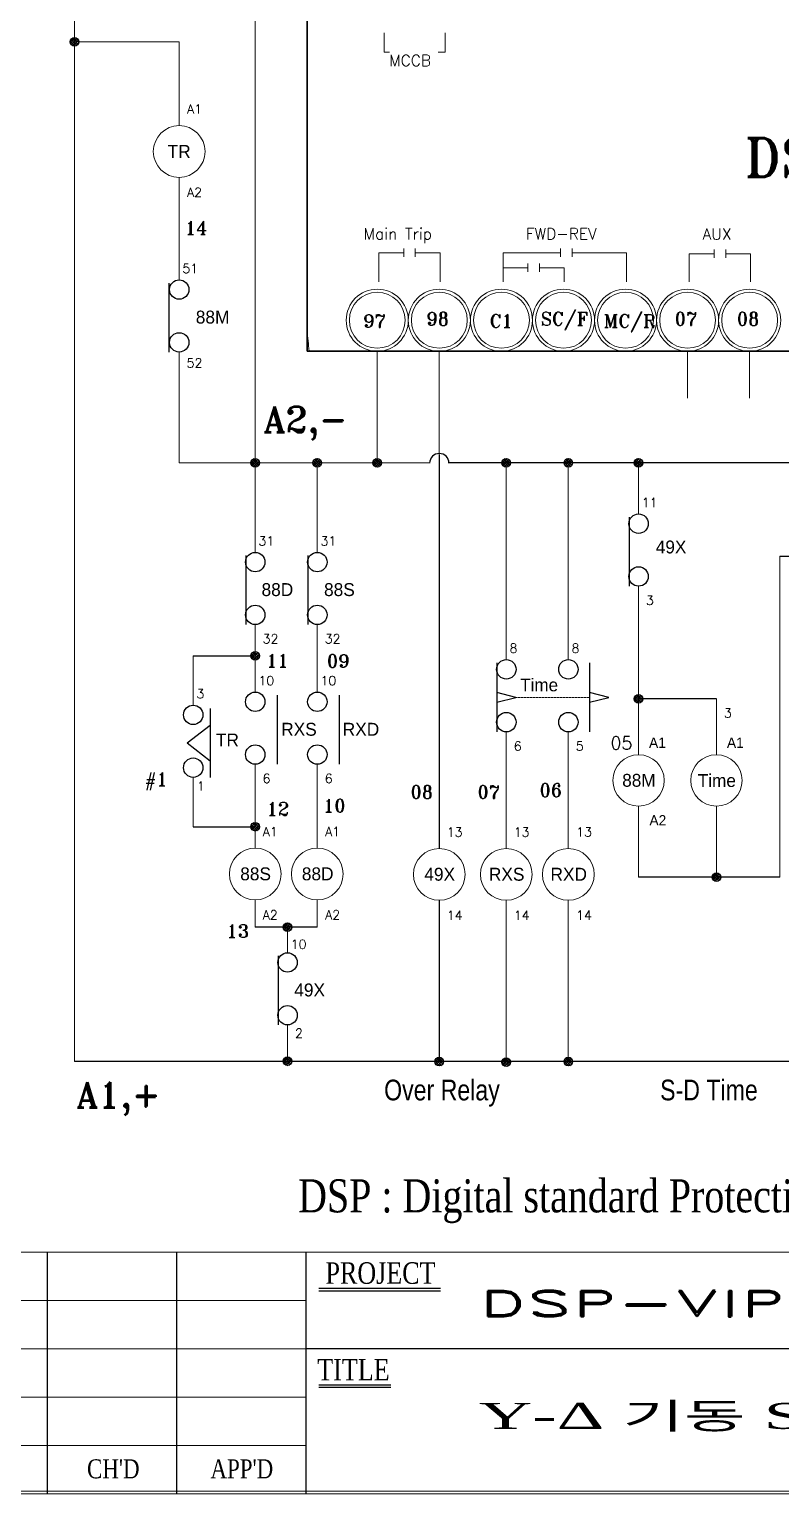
# Model space of a CAD drawing. Header units: millimetres. Extents: x 107 to 2900, y 85 to 3996.
# Drawn here: x 1157.2 to 1345.4, y 2639.8 to 3006.3 of the extents above; entities that cross this region are included whole.
import ezdxf
from ezdxf.enums import TextEntityAlignment as Align

# ---------------------------------------------------------------- set-up
doc = ezdxf.new("R2010")
doc.units = ezdxf.units.MM
doc.linetypes.add('DASHED2', pattern=[0.375, 0.25, -0.125])
for name, color, linetype in [('10', 1, 'Continuous'), ('40', 4, 'Continuous'), ('70', 7, 'Continuous')]:
    doc.layers.add(name, color=color, linetype=linetype)
doc.styles.add('SD', font='ROMAND.shx', dxfattribs={"width": 0.8})
doc.styles.add('SS', font='batang.ttc', dxfattribs={"width": 0.8})
doc.styles.get("Standard").update_dxf_attribs({"font": 'BareunDotumPro1.ttf'})
doc.styles.add('STYLE2', font='romant.shx')
doc.styles.add('굴림체', font='arial.ttf')

msp = doc.modelspace()

# ---------------------------------------------------------------- hatches: boundary and pattern name
at = {"layer": '70'}
h = msp.add_hatch(dxfattribs=at)
h.set_pattern_fill('ANSI33', color=256, scale=2.15937, style=0)
h.set_pattern_definition([(45, (2908.5335, 2414.808), (-0.38172635, 0.38172635), []), (45, (2908.91525, 2414.808), (-0.38172635, 0.38172635), [0.26992129, -0.13496065])])
h.paths.add_polyline_path([(1168.496, 3004.237, 0.4142136), (1167.416, 3003.158, 0.4142136), (1168.496, 3002.078)])
h.paths.add_polyline_path([(1168.496, 3004.237), (1168.496, 3003.158), (1169.576, 3003.158, 0.4142136)])
h.paths.add_polyline_path([(1169.576, 3003.158), (1168.496, 3003.158), (1168.496, 3002.078, 0.4142136)])
h = msp.add_hatch(dxfattribs=at)
h.set_pattern_fill('ANSI33', color=256, scale=2.15937, style=0)
h.set_pattern_definition([(45, (2953.79323, 2309.4466), (-0.38172635, 0.38172635), []), (45, (2954.17496, 2309.4466), (-0.38172635, 0.38172635), [0.26992129, -0.13496065])])
h.paths.add_polyline_path([(1213.756, 2898.876, 0.4142136), (1212.676, 2897.796, 0.4142136), (1213.756, 2896.717)])
h.paths.add_polyline_path([(1213.756, 2898.876), (1213.756, 2897.796), (1214.835, 2897.796, 0.4142136)])
h.paths.add_polyline_path([(1214.835, 2897.796), (1213.756, 2897.796), (1213.756, 2896.717, 0.4142136)])
h = msp.add_hatch(dxfattribs=at)
h.set_pattern_fill('ANSI33', color=256, scale=2.15937, style=0)
h.set_pattern_definition([(45, (2969.33734, 2309.4466), (-0.38172635, 0.38172635), []), (45, (2969.71907, 2309.4466), (-0.38172635, 0.38172635), [0.26992129, -0.13496065])])
h.paths.add_polyline_path([(1229.3, 2898.876, 0.4142136), (1228.22, 2897.796, 0.4142136), (1229.3, 2896.717)])
h.paths.add_polyline_path([(1229.3, 2898.876), (1229.3, 2897.796), (1230.379, 2897.796, 0.4142136)])
h.paths.add_polyline_path([(1230.379, 2897.796), (1229.3, 2897.796), (1229.3, 2896.717, 0.4142136)])
h = msp.add_hatch(dxfattribs=at)
h.set_pattern_fill('ANSI33', color=256, scale=2.15937, style=0)
h.set_pattern_definition([(45, (2984.35404, 2309.4466), (-0.38172635, 0.38172635), []), (45, (2984.73576, 2309.4466), (-0.38172635, 0.38172635), [0.26992129, -0.13496065])])
h.paths.add_polyline_path([(1244.316, 2898.876, 0.4142136), (1243.237, 2897.796, 0.4142136), (1244.316, 2896.717)])
h.paths.add_polyline_path([(1244.316, 2898.876), (1244.316, 2897.796), (1245.396, 2897.796, 0.4142136)])
h.paths.add_polyline_path([(1245.396, 2897.796), (1244.316, 2897.796), (1244.316, 2896.717, 0.4142136)])
h = msp.add_hatch(dxfattribs=at)
h.set_pattern_fill('ANSI33', color=256, scale=2.15937, style=0)
h.set_pattern_definition([(45, (3016.6597, 2309.4466), (-0.38172635, 0.38172635), []), (45, (3017.0414, 2309.4466), (-0.38172635, 0.38172635), [0.26992129, -0.13496065])])
h.paths.add_polyline_path([(1276.622, 2898.876, 0.4142136), (1275.542, 2897.796, 0.4142136), (1276.622, 2896.717)])
h.paths.add_polyline_path([(1276.622, 2898.876), (1276.622, 2897.796), (1277.702, 2897.796, 0.4142136)])
h.paths.add_polyline_path([(1277.702, 2897.796), (1276.622, 2897.796), (1276.622, 2896.717, 0.4142136)])
h = msp.add_hatch(dxfattribs=at)
h.set_pattern_fill('ANSI33', color=256, scale=2.15937, style=0)
h.set_pattern_definition([(45, (3032.2038, 2309.4466), (-0.38172635, 0.38172635), []), (45, (3032.5855, 2309.4466), (-0.38172635, 0.38172635), [0.26992129, -0.13496065])])
h.paths.add_polyline_path([(1292.166, 2898.876, 0.4142136), (1291.087, 2897.796, 0.4142136), (1292.166, 2896.717)])
h.paths.add_polyline_path([(1292.166, 2898.876), (1292.166, 2897.796), (1293.246, 2897.796, 0.4142136)])
h.paths.add_polyline_path([(1293.246, 2897.796), (1292.166, 2897.796), (1292.166, 2896.717, 0.4142136)])
h = msp.add_hatch(dxfattribs=at)
h.set_pattern_fill('ANSI33', color=256, scale=2.15937, style=0)
h.set_pattern_definition([(45, (3049.785, 2309.4466), (-0.38172635, 0.38172635), []), (45, (3050.16673, 2309.4466), (-0.38172635, 0.38172635), [0.26992129, -0.13496065])])
h.paths.add_polyline_path([(1309.747, 2898.876, 0.4142136), (1308.668, 2897.796, 0.4142136), (1309.747, 2896.717)])
h.paths.add_polyline_path([(1309.747, 2898.876), (1309.747, 2897.796), (1310.827, 2897.796, 0.4142136)])
h.paths.add_polyline_path([(1310.827, 2897.796), (1309.747, 2897.796), (1309.747, 2896.717, 0.4142136)])
h = msp.add_hatch(dxfattribs=at)
h.set_pattern_fill('ANSI33', color=256, scale=2.15937, style=0)
h.set_pattern_definition([(45, (2953.79323, 2261.1052), (-0.38172635, 0.38172635), []), (45, (2954.17496, 2261.1052), (-0.38172635, 0.38172635), [0.26992129, -0.13496065])])
h.paths.add_polyline_path([(1213.756, 2850.535, 0.4142136), (1212.676, 2849.455, 0.4142136), (1213.756, 2848.375)])
h.paths.add_polyline_path([(1213.756, 2850.535), (1213.756, 2849.455), (1214.835, 2849.455, 0.4142136)])
h.paths.add_polyline_path([(1214.835, 2849.455), (1213.756, 2849.455), (1213.756, 2848.375, 0.4142136)])
h = msp.add_hatch(dxfattribs=at)
h.set_pattern_fill('ANSI33', color=256, scale=2.15937, style=0)
h.set_pattern_definition([(45, (3049.7848, 2250.34927), (-0.38172635, 0.38172635), []), (45, (3050.1665, 2250.34927), (-0.38172635, 0.38172635), [0.26992129, -0.13496065])])
h.paths.add_polyline_path([(1309.747, 2839.779, 0.4142136), (1308.668, 2838.699, 0.4142136), (1309.747, 2837.619)])
h.paths.add_polyline_path([(1309.747, 2839.779), (1309.747, 2838.699), (1310.827, 2838.699, 0.4142136)])
h.paths.add_polyline_path([(1310.827, 2838.699), (1309.747, 2838.699), (1309.747, 2837.619, 0.4142136)])
h = msp.add_hatch(dxfattribs=at)
h.set_pattern_fill('ANSI33', color=256, scale=2.15937, style=0)
h.set_pattern_definition([(45, (2953.79323, 2218.3603), (-0.38172635, 0.38172635), []), (45, (2954.17496, 2218.3603), (-0.38172635, 0.38172635), [0.26992129, -0.13496065])])
h.paths.add_polyline_path([(1213.756, 2807.79, 0.4142136), (1212.676, 2806.71, 0.4142136), (1213.756, 2805.63)])
h.paths.add_polyline_path([(1213.756, 2807.79), (1213.756, 2806.71), (1214.835, 2806.71, 0.4142136)])
h.paths.add_polyline_path([(1214.835, 2806.71), (1213.756, 2806.71), (1213.756, 2805.63, 0.4142136)])
h = msp.add_hatch(dxfattribs=at)
h.set_pattern_fill('ANSI33', color=256, scale=2.15937, style=0)
h.set_pattern_definition([(45, (3069.29456, 2205.732), (-0.38172635, 0.38172635), []), (45, (3069.6763, 2205.732), (-0.38172635, 0.38172635), [0.26992129, -0.13496065])])
h.paths.add_polyline_path([(1329.257, 2795.161, 0.4142136), (1328.177, 2794.082, 0.4142136), (1329.257, 2793.002)])
h.paths.add_polyline_path([(1329.257, 2795.161), (1329.257, 2794.082), (1330.337, 2794.082, 0.4142136)])
h.paths.add_polyline_path([(1330.337, 2794.082), (1329.257, 2794.082), (1329.257, 2793.002, 0.4142136)])
h = msp.add_hatch(dxfattribs=at)
h.set_pattern_fill('ANSI33', color=256, scale=2.15937, style=0)
h.set_pattern_definition([(45, (2961.8805, 2193.2252), (-0.38172635, 0.38172635), []), (45, (2962.26225, 2193.2252), (-0.38172635, 0.38172635), [0.26992129, -0.13496065])])
h.paths.add_polyline_path([(1221.843, 2782.654, 0.4142136), (1220.763, 2781.575, 0.4142136), (1221.843, 2780.495)])
h.paths.add_polyline_path([(1221.843, 2782.654), (1221.843, 2781.575), (1222.923, 2781.575, 0.4142136)])
h.paths.add_polyline_path([(1222.923, 2781.575), (1221.843, 2781.575), (1221.843, 2780.495, 0.4142136)])
h = msp.add_hatch(dxfattribs=at)
h.set_pattern_fill('ANSI33', color=256, scale=2.15937, style=0)
h.set_pattern_definition([(45, (2961.8812, 2159.66235), (-0.38172635, 0.38172635), []), (45, (2962.2629, 2159.66235), (-0.38172635, 0.38172635), [0.26992129, -0.13496065])])
h.paths.add_polyline_path([(1221.844, 2749.092, 0.4142136), (1220.764, 2748.012, 0.4142136), (1221.844, 2746.932)])
h.paths.add_polyline_path([(1221.844, 2749.092), (1221.844, 2748.012), (1222.923, 2748.012, 0.4142136)])
h.paths.add_polyline_path([(1222.923, 2748.012), (1221.844, 2748.012), (1221.844, 2746.932, 0.4142136)])
h = msp.add_hatch(dxfattribs=at)
h.set_pattern_fill('ANSI33', color=256, scale=2.15937, style=0)
h.set_pattern_definition([(45, (2999.89053, 2159.55835), (-0.38172635, 0.38172635), []), (45, (3000.27226, 2159.55835), (-0.38172635, 0.38172635), [0.26992129, -0.13496065])])
h.paths.add_polyline_path([(1259.853, 2748.988, 0.4142136), (1258.773, 2747.908, 0.4142136), (1259.853, 2746.828)])
h.paths.add_polyline_path([(1259.853, 2748.988), (1259.853, 2747.908), (1260.933, 2747.908, 0.4142136)])
h.paths.add_polyline_path([(1260.933, 2747.908), (1259.853, 2747.908), (1259.853, 2746.828, 0.4142136)])
h = msp.add_hatch(dxfattribs=at)
h.set_pattern_fill('ANSI33', color=256, scale=2.15937, style=0)
h.set_pattern_definition([(45, (3032.2044, 2159.55835), (-0.38172635, 0.38172635), []), (45, (3032.5861, 2159.55835), (-0.38172635, 0.38172635), [0.26992129, -0.13496065])])
h.paths.add_polyline_path([(1292.167, 2748.988, 0.4142136), (1291.087, 2747.908, 0.4142136), (1292.167, 2746.828)])
h.paths.add_polyline_path([(1292.167, 2748.988), (1292.167, 2747.908), (1293.246, 2747.908, 0.4142136)])
h.paths.add_polyline_path([(1293.246, 2747.908), (1292.167, 2747.908), (1292.167, 2746.828, 0.4142136)])
h = msp.add_hatch(dxfattribs=at)
h.set_pattern_fill('ANSI33', color=256, scale=2.15937, style=0)
h.set_pattern_definition([(45, (3016.62636, 2159.4148), (-0.38172635, 0.38172635), []), (45, (3017.0081, 2159.4148), (-0.38172635, 0.38172635), [0.26992129, -0.13496065])])
h.paths.add_polyline_path([(1276.589, 2748.844, 0.4142136), (1275.509, 2747.764, 0.4142136), (1276.589, 2746.685)])
h.paths.add_polyline_path([(1276.589, 2748.844), (1276.589, 2747.764), (1277.668, 2747.764, 0.4142136)])
h.paths.add_polyline_path([(1277.668, 2747.764), (1276.589, 2747.764), (1276.589, 2746.685, 0.4142136)])

# ---------------------------------------------------------------- linework, layer by layer
at = {"color": 7, "lineweight": 30}
for p, q in [((1226.755, 3022.714), (1226.755, 2925.717)), ((1226.755, 2925.717), (1557.222, 2925.717))]:
    msp.add_line(p, q, dxfattribs=at)
at = {"color": 0}
for p, q in [((1192.109, 2942.764), (1192.109, 2925.497)), ((1307.375, 2884.17), (1307.375, 2866.903)), ((1211.384, 2874.557), (1211.384, 2857.29)), ((1226.928, 2874.557), (1226.928, 2857.29)), ((1274.25, 2847.705), (1274.25, 2830.438)), ((1297.484, 2847.705), (1297.484, 2830.438)), ((1219.273, 2839.593), (1219.273, 2822.326)), ((1234.817, 2839.593), (1234.817, 2822.326)), ((1219.471, 2774.348), (1219.471, 2757.081))]:
    msp.add_line(p, q, dxfattribs=at)
at = {"color": 0, "lineweight": 15}
for p, q in [((1259.853, 2925.688), (1259.853, 2801.245)), ((1309.747, 2897.796), (1309.747, 2884.98)), ((1309.747, 2866.903), (1309.747, 2824.721)), ((1329.258, 2838.699), (1329.258, 2824.721))]:
    msp.add_line(p, q, dxfattribs=at)
for p, q in [((1353.135, 2897.796), (1262.28, 2897.796)), ((1345.163, 2874.401), (1477.159, 2874.401)), ((1329.258, 2838.699), (1309.747, 2838.699)), ((1345.163, 2794.082), (1309.746, 2794.082)), ((1229.3, 2781.575), (1213.756, 2781.575)), ((1378.927, 2747.908), (1168.5, 2747.908))]:
    msp.add_line(p, q)
at = {"color": 6}
for p, q in [((1198.212, 2849.455), (1213.756, 2849.455)), ((1202.445, 2836.318), (1202.445, 2819.051)), ((1196.68, 2827.684), (1202.445, 2832.15)), ((1196.68, 2827.684), (1202.445, 2823.219)), ((1198.212, 2806.71), (1213.756, 2806.71))]:
    msp.add_line(p, q, dxfattribs=at)
at = {"color": 7, "linetype": 'Continuous'}
for p, q in [((1279.052, 2839.08), (1274.25, 2840.281)), ((1274.25, 2837.88), (1279.052, 2839.08)), ((1302.286, 2839.08), (1297.484, 2840.281)), ((1297.484, 2837.88), (1302.286, 2839.08))]:
    msp.add_line(p, q, dxfattribs=at)
at = {"color": 0}
for centre in [(1194.724, 2941.144), (1194.724, 2927.926), (1309.758, 2882.55), (1213.767, 2872.938), (1229.311, 2872.938), (1309.758, 2869.332), (1213.767, 2859.719), (1229.311, 2859.719), (1276.633, 2846.086), (1292.177, 2846.086), (1213.767, 2837.973), (1229.311, 2837.973), (1276.633, 2832.868), (1292.177, 2832.868), (1213.767, 2824.755), (1229.311, 2824.755), (1221.854, 2772.728), (1221.854, 2759.51)]:
    msp.add_circle(centre, 2.429, dxfattribs=at)
at = {"color": 7, "lineweight": 15}
for centre, radius in [((1244.319, 2933.46), 7.772), ((1244.319, 2933.46), 6.994), ((1259.863, 2933.46), 7.772), ((1259.863, 2933.46), 6.995), ((1275.407, 2933.46), 7.772), ((1275.407, 2933.46), 6.995), ((1290.952, 2933.46), 7.772), ((1290.952, 2933.46), 6.995), ((1306.496, 2933.46), 7.772), ((1306.495, 2933.46), 6.995), ((1322.04, 2933.46), 7.772), ((1322.039, 2933.46), 6.994), ((1337.584, 2933.46), 7.772), ((1337.583, 2933.46), 6.995)]:
    msp.add_circle(centre, radius, dxfattribs=at)
at = {"color": 6}
for centre in [(1198.223, 2834.698), (1198.223, 2821.48)]:
    msp.add_circle(centre, 2.429, dxfattribs=at)
at = {"color": 0}
msp.add_arc((1259.853, 2897.692), 2.429, 0, 180, dxfattribs=at)
at = {"color": 7, "lineweight": 15}
msp.add_open_spline([(1226.774, 2934.579), (1226.774, 2934.567), (1226.765, 2934.561), (1226.755, 2934.561), (1226.743, 2934.561), (1226.734, 2934.567), (1226.734, 2934.579), (1226.734, 2934.589), (1226.743, 2934.598), (1226.755, 2934.598), (1226.765, 2934.598), (1226.774, 2934.589), (1226.774, 2934.579)], degree=3, knots=[0, 0, 0, 0, 1, 1, 1, 2, 2, 2, 3, 3, 3, 4, 4, 4, 4], dxfattribs=at)
msp.add_open_spline([(1226.755, 2930.94), (1226.905, 2929.196), (1227.076, 2927.455), (1227.27, 2925.717)], degree=3, dxfattribs=at)
at = {"layer": '10', "color": 0}
for p, q in [((1229.695, 2690.577), (1260.161, 2690.577)), ((1229.695, 2666.392), (1247.696, 2666.392))]:
    msp.add_line(p, q, dxfattribs=at)
at = {"layer": '40', "color": 0}
for p, q in [((1161.677, 2700.224), (1161.677, 2639.762)), ((1194.067, 2700.224), (1194.067, 2639.762)), ((1226.458, 2700.224), (1226.458, 2639.762)), ((1420.801, 2676.039), (1226.458, 2676.039))]:
    msp.add_line(p, q, dxfattribs=at)
at = {"layer": '40', "color": 0, "lineweight": 13}
for p, q in [((1226.458, 2688.132), (924.146, 2688.132)), ((1226.458, 2676.039), (924.146, 2676.039)), ((1226.458, 2663.947), (924.146, 2663.947)), ((1226.458, 2651.854), (924.146, 2651.854))]:
    msp.add_line(p, q, dxfattribs=at)
at = {"layer": '70', "lineweight": 15}
for p, q in [((1213.756, 2897.796), (1213.752, 3146.238)), ((1168.498, 2778.426), (1168.495, 3123.765)), ((1168.496, 3003.158), (1194.713, 3003.158)), ((1194.713, 3003.158), (1194.713, 2982.18)), ((1246.006, 3000.556), (1246.006, 3005.377)), ((1261.354, 3000.556), (1261.354, 3005.377)), ((1247.383, 3000.556), (1246.006, 3000.556)), ((1259.567, 3000.556), (1261.354, 3000.556)), ((1194.713, 2943.573), (1194.713, 2969.224)), ((1250.933, 2951.452), (1250.933, 2949.343)), ((1253.843, 2951.452), (1253.843, 2949.343)), ((1290.192, 2951.452), (1290.192, 2949.343)), ((1293.103, 2951.452), (1293.103, 2949.343)), ((1328.664, 2951.197), (1328.664, 2949.089)), ((1331.575, 2951.197), (1331.575, 2949.089)), ((1250.933, 2950.363), (1244.714, 2950.363)), ((1244.714, 2950.363), (1244.714, 2943.054)), ((1253.843, 2950.363), (1260.062, 2950.363)), ((1260.062, 2950.363), (1260.062, 2943.054)), ((1275.812, 2950.363), (1275.812, 2943.054)), ((1290.192, 2950.363), (1275.812, 2950.363)), ((1282.031, 2947.688), (1282.031, 2945.58)), ((1284.942, 2947.688), (1284.942, 2945.58)), ((1293.103, 2950.363), (1306.704, 2950.363)), ((1306.704, 2950.363), (1306.704, 2943.054)), ((1322.445, 2950.109), (1322.445, 2943.054)), ((1328.664, 2950.109), (1322.445, 2950.109)), ((1331.575, 2950.109), (1337.794, 2950.109)), ((1337.796, 2950.109), (1337.796, 2943.054)), ((1282.031, 2946.6), (1275.812, 2946.6)), ((1284.942, 2946.6), (1291.161, 2946.6)), ((1291.161, 2946.6), (1291.161, 2943.054)), ((1194.713, 2925.497), (1194.713, 2897.796)), ((1244.316, 2897.796), (1244.316, 2925.687)), ((1322.03, 2913.989), (1322.03, 2925.687)), ((1337.574, 2913.989), (1337.573, 2925.687)), ((1244.309, 2899.804), (1244.309, 2909.128)), ((1244.309, 2899.804), (1244.309, 2909.128)), ((1259.87, 2899.804), (1259.87, 2801.245)), ((1194.713, 2897.796), (1257.426, 2897.796)), ((1213.756, 2897.9), (1213.756, 2875.367)), ((1229.3, 2897.796), (1229.3, 2875.367)), ((1276.622, 2897.796), (1276.622, 2848.515)), ((1292.166, 2897.796), (1292.166, 2848.515)), ((1345.163, 2874.401), (1345.163, 2794.082)), ((1213.756, 2857.29), (1213.756, 2840.403)), ((1229.3, 2857.29), (1229.3, 2840.403)), ((1276.622, 2830.438), (1276.622, 2801.245)), ((1292.166, 2830.438), (1292.166, 2801.245)), ((1213.756, 2822.326), (1213.756, 2801.349)), ((1229.3, 2822.326), (1229.3, 2801.349)), ((1309.746, 2794.082), (1309.746, 2811.844)), ((1329.257, 2794.082), (1329.257, 2811.844)), ((1213.756, 2781.575), (1213.755, 2788.392)), ((1229.3, 2781.575), (1229.3, 2788.392)), ((1259.853, 2747.908), (1259.852, 2788.288)), ((1259.87, 2788.288), (1259.87, 2747.908)), ((1276.623, 2747.908), (1276.622, 2788.288)), ((1292.167, 2747.908), (1292.166, 2788.288)), ((1168.5, 2747.908), (1168.498, 2778.426)), ((1221.843, 2775.158), (1221.843, 2781.575)), ((1221.844, 2748.012), (1221.843, 2757.081))]:
    msp.add_line(p, q, dxfattribs=at)
at = {"layer": '70', "color": 6, "lineweight": 15}
for p, q in [((1198.212, 2849.455), (1198.212, 2837.127)), ((1198.212, 2819.051), (1198.212, 2806.71))]:
    msp.add_line(p, q, dxfattribs=at)
at = {"layer": '70', "color": 1, "linetype": 'DASHED2', "lineweight": 15}
msp.add_line((1279.052, 2839.08), (1297.484, 2839.08), dxfattribs=at)
at = {"layer": '70', "color": 0, "lineweight": 13}
msp.add_line((924.146, 2700.224), (1744.707, 2700.224), dxfattribs=at)
at = {"layer": '70', "color": 0}
for p, q in [((1229.695, 2691.225), (1260.161, 2691.225)), ((1229.695, 2667.04), (1247.696, 2667.04))]:
    msp.add_line(p, q, dxfattribs=at)
at = {"layer": '70', "color": 0, "lineweight": 13}
for points in [[(1744.707, 2639.762), (924.146, 2639.762), (924.146, 3222.792), (1744.707, 3222.792)], [(1744.059, 2640.41), (924.794, 2640.41), (924.794, 3222.144), (1744.059, 3222.144)]]:
    msp.add_lwpolyline(points, close=True, dxfattribs=at)
at = {"layer": '70'}
for centre in [(1168.496, 3003.158), (1213.756, 2897.796), (1229.3, 2897.796), (1244.316, 2897.796), (1276.622, 2897.796), (1292.166, 2897.796), (1309.747, 2897.796), (1213.756, 2849.455), (1309.747, 2838.699), (1213.756, 2806.71), (1329.257, 2794.082), (1221.843, 2781.575), (1221.844, 2748.012), (1259.853, 2747.908), (1292.167, 2747.908), (1276.589, 2747.764)]:
    msp.add_circle(centre, 1.08, dxfattribs=at)
at = {"layer": '70', "color": 6, "lineweight": 15}
msp.add_circle((1194.713, 2975.702), 6.478, dxfattribs=at)
at = {"layer": '70', "lineweight": 15}
for centre, radius in [((1309.747, 2818.283), 6.438), ((1329.257, 2818.283), 6.438), ((1213.756, 2794.87), 6.478), ((1229.3, 2794.87), 6.478), ((1259.853, 2794.766), 6.478), ((1276.623, 2794.766), 6.478), ((1292.167, 2794.766), 6.478)]:
    msp.add_circle(centre, radius, dxfattribs=at)

# ---------------------------------------------------------------- texts
at = {"color": 0, "style": 'STYLE2'}
for s, height, p in [('MCCB', 2.8141, (1247.292, 2997.079)), ('A1', 2.3056, (1196.678, 2985.171)), ('DSP-VIP-RT', 9.6767, (1336.307, 2969.354)), ('A2', 2.3056, (1196.678, 2964.34)), ('Main Trip', 2.8141, (1240.884, 2953.691)), ('FWD-REV', 2.8141, (1281.56, 2953.691)), ('AUX', 2.8141, (1325.797, 2953.644)), ('51', 2.3056, (1195.52, 2945.281)), ('SC/F', 3.2937, (1285.237, 2932.186)), ('97', 3.2937, (1240.816, 2931.638)), ('98', 3.2937, (1256.621, 2932.186)), ('C1', 3.2937, (1272.458, 2931.638)), ('MC/R', 3.2937, (1300.988, 2931.638)), ('07', 3.2937, (1318.811, 2932.186)), ('08', 3.2937, (1334.354, 2932.186)), ('52', 2.3056, (1196.58, 2921.608)), ('A2,-', 6.4201, (1215.833, 2905.439)), ('11', 2.3056, (1310.555, 2886.688)), ('31', 2.3056, (1214.563, 2877.075)), ('31', 2.3056, (1230.108, 2877.075)), ('3', 2.306, (1311.614, 2862.202)), ('32', 2.3056, (1215.623, 2852.589)), ('32', 2.3056, (1231.167, 2852.589)), ('8', 2.306, (1277.43, 2850.223)), ('8', 2.306, (1292.974, 2850.223)), ('10', 2.3056, (1214.563, 2842.11)), ('10', 2.3056, (1230.108, 2842.11)), ('3', 2.306, (1331.125, 2833.998)), ('6', 2.306, (1278.49, 2825.737)), ('5', 2.306, (1294.034, 2825.737)), ('6', 2.306, (1215.623, 2817.624)), ('6', 2.306, (1231.167, 2817.624)), ('A1', 2.3056, (1215.623, 2804.3)), ('A1', 2.3056, (1231.265, 2804.339)), ('13', 2.3056, (1261.72, 2804.196)), ('13', 2.3056, (1278.49, 2804.196)), ('13', 2.3056, (1294.131, 2804.235)), ('A2', 2.3056, (1215.623, 2783.469)), ('A2', 2.3056, (1231.265, 2783.508)), ('14', 2.3056, (1261.72, 2783.365)), ('14', 2.3056, (1278.49, 2783.365)), ('14', 2.3056, (1294.131, 2783.404)), ('10', 2.3056, (1222.651, 2776.124)), ('2', 2.306, (1223.711, 2753.862)), ('A1,+', 6.4201, (1168.937, 2736.385))]:
    msp.add_text(s, height=height, dxfattribs=at).set_placement(p)
at = {"color": 6, "linetype": 'Continuous'}
for p in [(1194.713, 2975.702), (1206.79, 2828.399)]:
    msp.add_text('TR', height=3.2391, dxfattribs=at).set_placement(p, align=Align.MIDDLE)
at = {"color": 3, "style": 'STYLE2'}
for s, height, p in [('14', 3.2937, (1196.146, 2954.966)), ('11', 3.2937, (1216.503, 2846.613)), ('09', 3.2937, (1231.712, 2846.523)), ('05', 3.1903, (1302.739, 2826.057)), ('08', 3.2937, (1252.635, 2813.736)), ('07', 3.2937, (1269.405, 2813.736)), ('06', 3.2937, (1284.949, 2814.208)), ('12', 3.2937, (1216.594, 2809.518)), ('10', 3.2937, (1230.733, 2810.314)), ('13', 3.2937, (1206.539, 2778.944))]:
    msp.add_text(s, height=height, dxfattribs=at).set_placement(p)
at = {"color": 0, "linetype": 'Continuous'}
for s, height, p in [('88M', 3.2391, (1203.081, 2934.259)), ('49X', 3.2191, (1317.902, 2876.717)), ('88D', 3.2391, (1219.31, 2866.052)), ('88S', 3.2391, (1234.843, 2866.052)), ('Time', 3.201, (1284.85, 2842.253)), ('RXS', 3.2391, (1224.708, 2831.088)), ('RXD', 3.2391, (1240.242, 2831.088)), ('A1', 2.5753, (1314.484, 2827.726)), ('A1', 2.5753, (1333.995, 2827.726)), ('88M', 3.2191, (1309.844, 2818.321)), ('Time', 3.2191, (1329.354, 2818.321)), ('A2', 2.5753, (1314.586, 2808.327)), ('88S', 3.2391, (1213.854, 2794.91)), ('88D', 3.2391, (1229.398, 2794.91)), ('49X', 3.2391, (1259.95, 2794.806)), ('RXS', 3.2391, (1276.72, 2794.806)), ('RXD', 3.2391, (1292.264, 2794.806)), ('49X', 3.2391, (1227.387, 2765.843))]:
    msp.add_text(s, height=height, dxfattribs=at).set_placement(p, align=Align.MIDDLE)
at = {"color": 6, "style": 'STYLE2'}
for s, height, p in [('3', 2.306, (1199.019, 2838.835)), ('#1', 3.2937, (1186.055, 2816.952)), ('1', 2.306, (1199.158, 2815.73))]:
    msp.add_text(s, height=height, dxfattribs=at).set_placement(p)
at = {"color": 0, "style": '굴림체', "width": 0.8}
for s, p in [('Over Relay', (1246.037, 2738.208)), ('S-D Time', (1315.152, 2738.208))]:
    msp.add_text(s, height=5.1825, dxfattribs=at).set_placement(p)
at = {"color": 7, "linetype": 'ByBlock', "lineweight": 0, "style": 'SS', "width": 0.8}
msp.add_text('DSP : Digital standard Protection 계전기', height=8.28113, dxfattribs=at).set_placement((1224.494, 2710.178))
at = {"color": 7, "linetype": 'Continuous', "style": 'SD', "width": 1.881814}
msp.add_text('DSP-VIP-RTM', height=6.48, dxfattribs=at).set_placement((1269.712, 2684.097), (1395.556, 2684.097), align=Align.FIT)
at = {"color": 0, "style": 'SS', "width": 1.755113}
msp.add_text('Y-Δ 기동 System', height=6.47811, dxfattribs=at).set_placement((1269.757, 2655.999), (1395.564, 2655.999), align=Align.FIT)
at = {"layer": '40', "color": 0, "style": 'SS', "width": 0.8}
for s, p in [("CH'D", (1178.212, 2643.616)), ("APP'D", (1210.405, 2643.616))]:
    msp.add_text(s, height=4.7506, dxfattribs=at).set_placement(p, align=Align.CENTER)
at = {"layer": '70', "color": 0, "style": 'SS', "width": 0.8}
for s, p in [('PROJECT', (1245.131, 2692.296)), ('TITLE', (1238.36, 2668.111))]:
    msp.add_text(s, height=5.3984, dxfattribs=at).set_placement(p, align=Align.CENTER)

doc.saveas('drawing.dxf')
